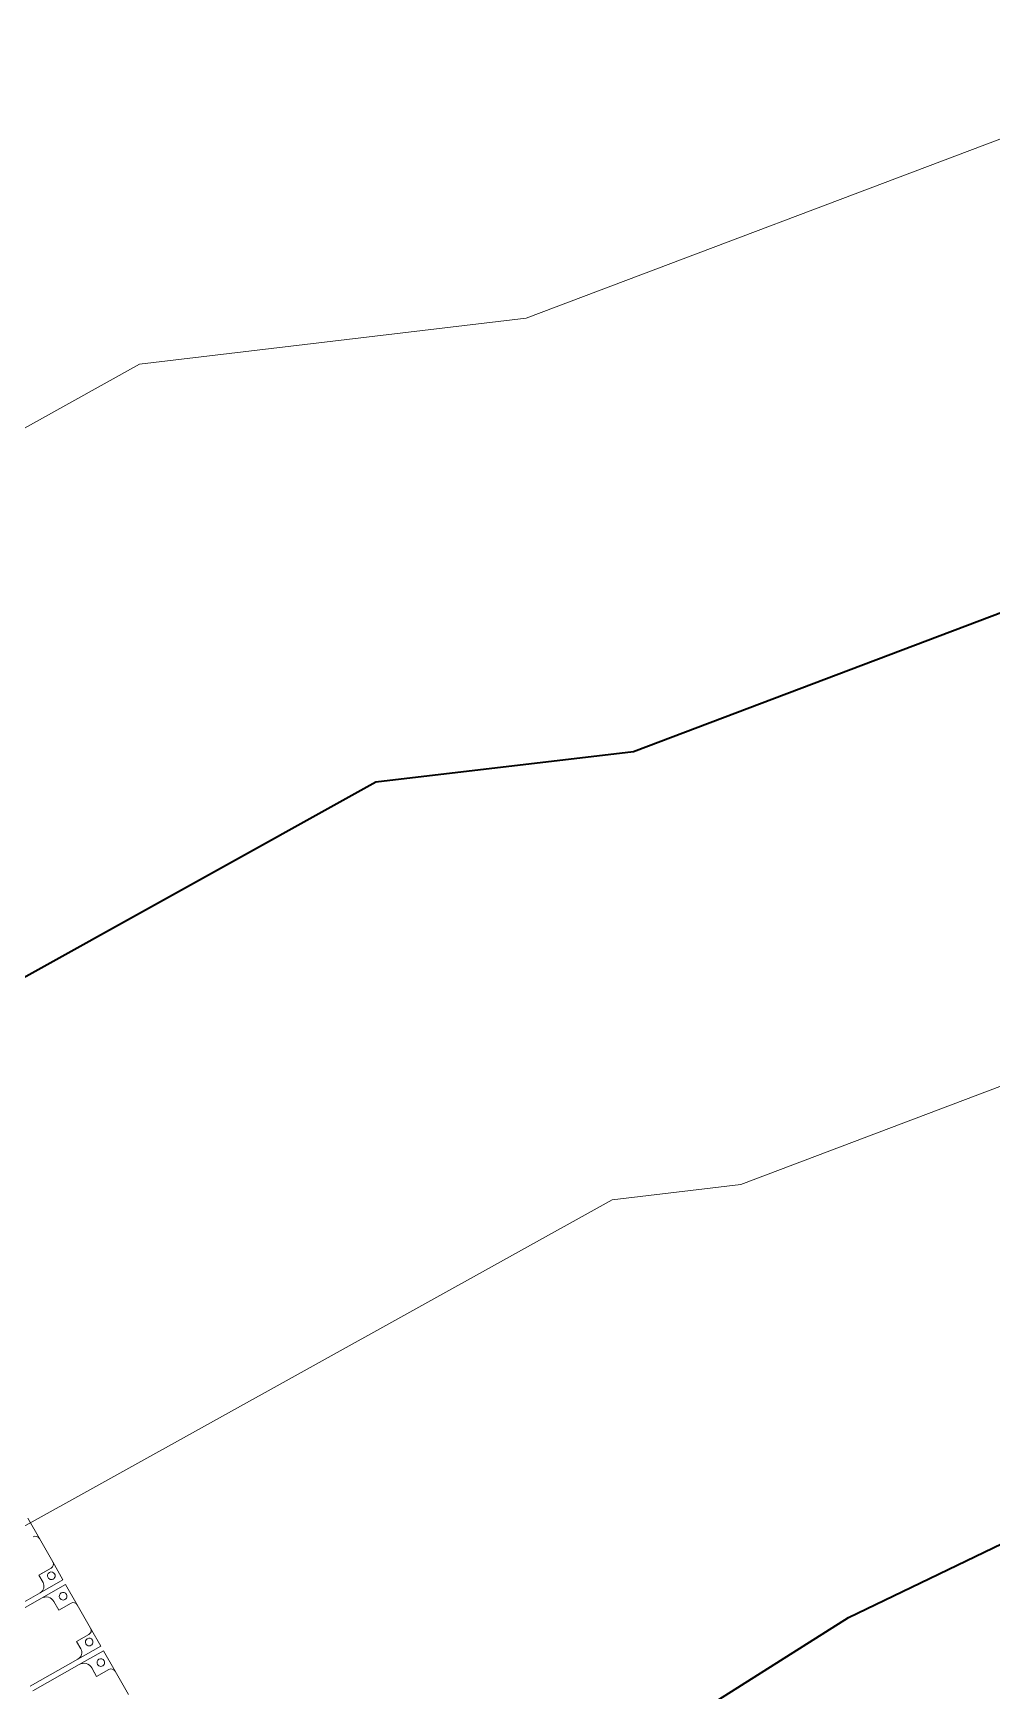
# Model space of a CAD drawing. Header units: millimetres. Extents: x -861324 to 439029, y -308065 to 694685.
# Drawn here: x -83038 to -76761, y -42290 to -31428 of the extents above; entities that cross this region are included whole.
import ezdxf

# ---------------------------------------------------------------- set-up
doc = ezdxf.new("R2010")
doc.units = ezdxf.units.MM
for name, color, linetype, lineweight in [('A-GENM', 13, 'Continuous', 9), ('C-TOPO-MAJR', 7, 'Continuous', 35), ('C-TOPO-MINR', 7, 'Continuous', 9)]:
    doc.layers.add(name, color=color, linetype=linetype, lineweight=lineweight)

# ---------------------------------------------------------------- blocks, each defined once
blk = doc.blocks.new('Dải phao đi lại kèm đỡ invester - DẢI PHAO ĐI LẠI-15551-BỐ TRÍ BÈ PIN HỒ BẢN MÒNG')
at = {"layer": 'A-GENM', "color": 9}
for p, q in [((134758, 1312), (134912, 1312)), ((134912, 1312), (134758, 1312)), ((135088, 1312), (135223, 1312)), ((135223, 1312), (135088, 1312)), ((135223, 1312), (135223, 1140)), ((135223, 1140), (135223, 1312)), ((135258, 1312), (135412, 1312)), ((135258, 1130), (135258, 1312)), ((135258, 1312), (135258, 1130)), ((135412, 1312), (135258, 1312)), ((135588, 1312), (135723, 1312)), ((135723, 1312), (135588, 1312)), ((135723, 1312), (135723, 1140)), ((135723, 1140), (135723, 1312)), ((135758, 1312), (135912, 1312)), ((135758, 1130), (135758, 1312)), ((135758, 1312), (135758, 1130)), ((135912, 1312), (135758, 1312)), ((135118, 1282), (135118, 1198)), ((135118, 1282), (135118, 1198)), ((135118, 1198), (135118, 1282)), ((135382, 1190), (135382, 1282)), ((135382, 1190), (135382, 1282)), ((135382, 1282), (135382, 1190)), ((135618, 1282), (135618, 1190)), ((135618, 1282), (135618, 1190)), ((135618, 1190), (135618, 1282)), ((135882, 1190), (135882, 1282)), ((135882, 1190), (135882, 1282)), ((135882, 1282), (135882, 1190)), ((135118, 1190), (135173, 1190)), ((135118, 1190), (135173, 1190)), ((135173, 1190), (135118, 1190)), ((135318, 1190), (135382, 1190)), ((135318, 1190), (135382, 1190)), ((135382, 1190), (135318, 1190)), ((135618, 1190), (135673, 1190)), ((135618, 1190), (135673, 1190)), ((135673, 1190), (135618, 1190)), ((135818, 1190), (135855, 1190)), ((135818, 1190), (135855, 1190)), ((135855, 1190), (135818, 1190))]:
    blk.add_line(p, q, dxfattribs=at)
at = {"layer": 'A-GENM', "color": 7}
for p, q in [((135088, 1312), (134912, 1312)), ((135588, 1312), (135412, 1312)), ((136088, 1312), (135912, 1312)), ((135118, 1190), (135118, 1282)), ((135382, 1282), (135382, 1190)), ((135618, 1190), (135618, 1282)), ((135882, 1282), (135882, 1190)), ((135173, 1190), (135118, 1190)), ((135223, 780), (135223, 1140)), ((135258, 1130), (135258, 780)), ((135382, 1190), (135318, 1190)), ((135673, 1190), (135618, 1190)), ((135723, 780), (135723, 1140)), ((135758, 1130), (135758, 780)), ((135882, 1190), (135818, 1190))]:
    blk.add_line(p, q, dxfattribs=at)
for centre, radius, start, end in [((134912, 1282), 30, 90, 180), ((135088, 1282), 30, 360, 90), ((135412, 1282), 30, 90, 180), ((135588, 1282), 30, 360, 90), ((135912, 1282), 30, 90, 180), ((135173, 1140), 50, 360, 90), ((135318, 1130), 60, 90, 180), ((135673, 1140), 50, 0, 90), ((135818, 1130), 60, 90, 180)]:
    blk.add_arc(centre, radius, start, end, dxfattribs=at)
at = {"layer": 'A-GENM', "color": 9}
for centre, radius, start, end in [((134912, 1282), 30, 90, 180), ((134912, 1282), 30, 90, 180), ((134912, 1282), 30, 90, 180), ((135088, 1282), 30, 0, 90), ((135088, 1282), 30, 360, 90), ((135088, 1282), 30, 360, 90), ((135412, 1282), 30, 90, 180), ((135412, 1282), 30, 90, 180), ((135412, 1282), 30, 90, 180), ((135588, 1282), 30, 0, 90), ((135588, 1282), 30, 360, 90), ((135588, 1282), 30, 360, 90), ((135912, 1282), 30, 90, 180), ((135912, 1282), 30, 90, 180), ((135912, 1282), 30, 90, 180), ((135162, 1259), 25, 90, 270), ((135162, 1259), 25, 90, 270), ((135162, 1259), 25, 270, 90), ((135162, 1259), 25, 270, 90), ((135317, 1259), 25, 90, 270), ((135317, 1259), 25, 90, 270), ((135317, 1259), 25, 270, 90), ((135317, 1259), 25, 270, 90), ((135662, 1259), 25, 90, 270), ((135662, 1259), 25, 90, 270), ((135662, 1259), 25, 270, 90), ((135662, 1259), 25, 270, 90), ((135817, 1259), 25, 90, 270), ((135817, 1259), 25, 90, 270), ((135817, 1259), 25, 270, 90), ((135817, 1259), 25, 270, 90), ((135173, 1140), 50, 0, 90), ((135173, 1140), 50, 0, 90), ((135173, 1140), 50, 0, 90), ((135318, 1130), 60, 90, 180), ((135318, 1130), 60, 90, 180), ((135318, 1130), 60, 90, 180), ((135673, 1140), 50, 0, 90), ((135673, 1140), 50, 0, 90), ((135673, 1140), 50, 0, 90), ((135818, 1130), 60, 90, 180), ((135818, 1130), 60, 90, 180), ((135818, 1130), 60, 90, 180)]:
    blk.add_arc(centre, radius, start, end, dxfattribs=at)
blk = doc.blocks.new('HOBANMONG_BEPIN 5_rvt-1-BỐ TRÍ BÈ PIN HỒ BẢN MÒNG')
at = {"layer": 'A-GENM', "lineweight": 9, "rotation": 299.6620124026263}
blk.add_blockref('Dải phao đi lại kèm đỡ invester - DẢI PHAO ĐI LẠI-15551-BỐ TRÍ BÈ PIN HỒ BẢN MÒNG', (-150902, 75292), dxfattribs=at)

msp = doc.modelspace()

# ---------------------------------------------------------------- linework, layer by layer
at = {"layer": 'C-TOPO-MAJR'}
for p, q in [((-77700, -41809), (-56656, -31666)), ((-79107, -36134), (-72563, -33656)), ((-80794, -36334), (-79107, -36134)), ((-84731, -38521), (-80794, -36334)), ((-81510, -44219), (-77700, -41809))]:
    msp.add_line(p, q, dxfattribs=at)
at = {"layer": 'C-TOPO-MINR'}
for p, q in [((-79810, -33296), (-69994, -29579)), ((-82341, -33597), (-79810, -33296)), ((-86168, -35722), (-82341, -33597)), ((-78404, -38972), (-75131, -37733)), ((-79247, -39072), (-78404, -38972)), ((-83202, -41269), (-79247, -39072))]:
    msp.add_line(p, q, dxfattribs=at)

# ---------------------------------------------------------------- block references
at = {"lineweight": 5}
msp.add_blockref('HOBANMONG_BEPIN 5_rvt-1-BỐ TRÍ BÈ PIN HỒ BẢN MÒNG', (0, 0), dxfattribs=at)

doc.saveas('drawing.dxf')
